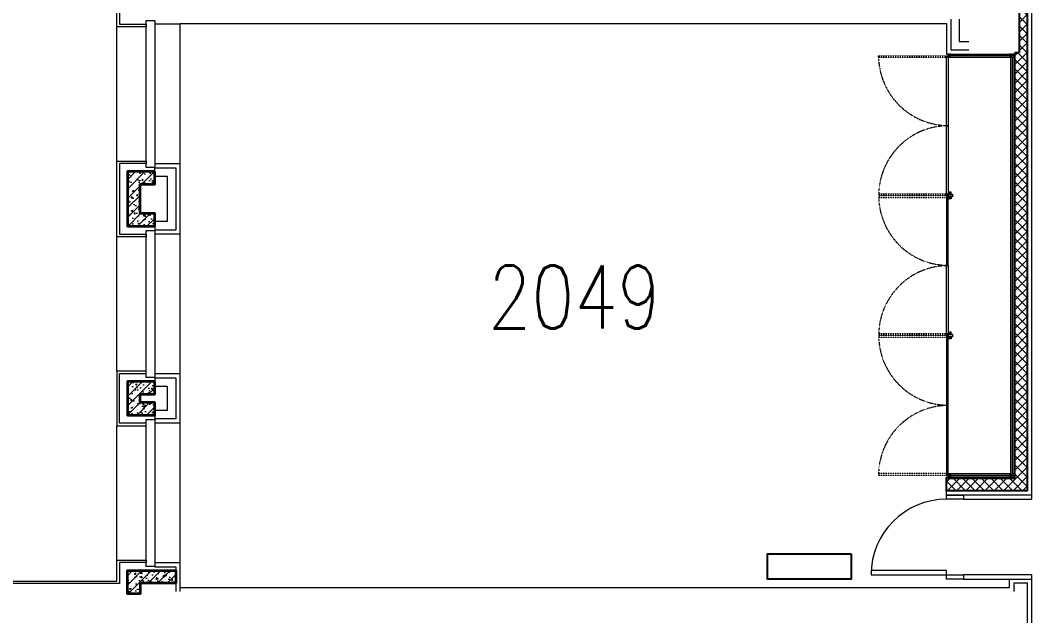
# Model space of a CAD drawing. Header units: inches. Extents: x 342932 to 557958, y 80625 to 242727.
# Drawn here: x 426280 to 438332, y 202214 to 209304 of the extents above; entities that cross this region are included whole.
import ezdxf
from ezdxf.enums import TextEntityAlignment as Align

# ---------------------------------------------------------------- set-up
doc = ezdxf.new("R2010")
doc.units = ezdxf.units.IN
doc.header["$MEASUREMENT"] = 0
doc.linetypes.add('First Floor$0$HIDDEN', pattern=[0.375, 0.25, -0.125])
for name, color, linetype, lineweight in [('0-Cubicles', 8, 'Continuous', 25), ('First Floor$0$A-G250-G-Walls-Low-Level', 251, 'Continuous', 15), ('First Floor$0$A-G250-G-Walls-Precast-Concrete', 251, 'Continuous', 35), ('First Floor$0$A-G250-M-Walls-Blockwork', 7, 'Continuous', 25), ('First Floor$0$A-G252-H-Internal-Walls', 251, 'Continuous', 9), ('First Floor$0$A-G262-H-Precast-Panel', 251, 'Continuous', 5), ('First Floor$0$A-G312-M-Wall-Cladding-Panel', 7, 'Continuous', 9), ('First Floor$0$A-G312-M-Wall-Finish-Plaster', 7, 'Continuous', 15), ('First Floor$0$A-G321-M-Window', 251, 'Continuous', 9), ('First Floor$0$A-G322-M-Door', 251, 'Continuous', 15), ('First Floor$0$A-G4-M-Furniture-Built-In', 251, 'Continuous', 9), ('First Floor$0$Z-Z001-S-Room-Name-Identification-250', 7, 'Continuous', 15)]:
    doc.layers.add(name, color=color, linetype=linetype, lineweight=lineweight)
doc.styles.add('First Floor$0$Tag-RomanS', font='romans.shx', dxfattribs={"width": 0.8})
pattern_1 = [(50, (361382.11, 239676.52), (182.18467, -15.9391), [19.05, -209.55]), (355, (361382.11, 239676.52), (-35.24283, 191.05664), [15.24, -167.64]), (100.451, (361397.3, 239675.2), (146.9425, 175.1167), [16.19, -178.09]), (46.1842, (361382.11, 239727.32), (271.07904, -42.0423), [28.575, -314.325]), (96.6356, (361404.7, 239723.82), (237.4042, 247.4256), [24.285, -267.135]), (351.184, (361382.1, 239727.32), (237.4046, 247.4251), [22.86, -251.46]), (21, (361407.51, 239714.62), (151.61488, -102.26552), [19.05, -209.55]), (326, (361407.51, 239714.62), (61.80203, 184.18797), [15.24, -167.64]), (71.4514, (361420.15, 239706.1), (213.4165, 81.92286), [16.19, -178.09]), (37.5, (361382.114, 239676.52), (3.088603, 84.55504), [0, -165.608, 0, -170.18, 0, -168.275]), (7.5, (361382.11, 239676.52), (66.81966, 100.18057), [0, -97.028, 0, -161.798, 0, -64.135]), (327.5, (361325.47, 239676.52), (135.590595, -5.728744), [0, -63.5, 0, -198.12, 0, -262.89]), (317.5, (361300.07, 239676.52), (148.12918, 25.4265), [0, -82.55, 0, -131.572, 0, -186.69])]
pattern_2 = [(45, (361382.11, 239676.52), (-56.1266, 56.1266), [])]

# ---------------------------------------------------------------- blocks, each defined once
blk = doc.blocks.new('First Floor$0$Door16-Classroom C4')
at = {"layer": 'First Floor$0$A-G322-M-Door'}
for points in [[(100, 1000), (50, 1000), (50, 100), (100, 100)], [(0, 100), (50, 100), (50, -100), (0, -100)], [(950, 100), (1000, 100), (1000, -100), (950, -100)]]:
    blk.add_lwpolyline(points, close=True, dxfattribs=at)
blk.add_arc((50, 100), 900, 359.9982, 89.9896, dxfattribs=at)
blk = doc.blocks.new('First Floor$0$A$C647553F4')
for p, q in [((2, 0), (0, 0)), ((2, -21), (2, 0)), ((2, -21), (0, -21)), ((17, -8), (2, -8)), ((17, -13), (2, -13)), ((5, -36), (30, -36)), ((5, -39), (5, -36)), ((10, -13), (8, -36)), ((11, -3), (11, -8)), ((11, -3), (24, -3)), ((13, -5), (21, -5)), ((13, -8), (13, -5)), ((13, -15), (13, -13)), ((21, -15), (13, -15)), ((21, -5), (21, -15)), ((24, -3), (27, -36)), ((30, -39), (30, -36))]:
    blk.add_line(p, q)
at = {"elevation": 0}
blk.add_lwpolyline([(5, -36), (30, -36), (30, -39), (5, -39)], close=True, dxfattribs=at)
blk.add_circle((17, -10), 2.46)
blk = doc.blocks.new('First Floor$0$A$C05DB4EB2')
h = blk.add_hatch(color=256)
h.paths.add_polyline_path([(-13, -48), (13, -48), (13, -2), (-13, -2)], flags=16)
h.paths.add_polyline_path([(-15, -50), (15, -50), (15, 0), (-15, 0)])
for points in [[(-15, -50), (15, -50), (15, 0), (-15, 0)], [(-13, -48), (13, -48), (13, -2), (-13, -2)]]:
    blk.add_lwpolyline(points, close=True)
blk = doc.blocks.new('First Floor$0$tag-roomname')
at = {"lineweight": 18, "ltscale": 0.01, "style": 'First Floor$0$Tag-RomanS', "width": 0.8}
blk.add_attdef('ROOM_NO_2', text='', height=3, dxfattribs=at).set_placement((0, 1.612), align=Align.MIDDLE_CENTER)
at = {"linetype": 'ByBlock', "lineweight": 15, "ltscale": 0.01, "style": 'First Floor$0$Tag-RomanS', "width": 0.8, "flags": 1}
for tag, p in [('ROOM_NAME_1', (0, -2.288)), ('ROOM_NAME_2', (0, -5.744))]:
    blk.add_attdef(tag, text='', height=2.5, dxfattribs=at).set_placement(p, align=Align.MIDDLE_CENTER)

msp = doc.modelspace()

# ---------------------------------------------------------------- hatches: boundary and pattern name
at = {"layer": 'First Floor$0$A-G252-H-Internal-Walls'}
h = msp.add_hatch(dxfattribs=at)
h.set_pattern_fill('ANSI37', color=256, scale=25, style=0)
h.set_pattern_definition([(45, (361382.11, 239676.52), (-56.1266, 56.1266), []), (135, (361382.11, 239676.52), (-56.1266, -56.1266), [])])
h.paths.add_polyline_path([(438282.1, 213641.5), (437317.1, 213641.5), (437317.1, 213491.5), (438132.1, 213491.5), (438132.1, 209516.5), (438182.1, 209516.5), (438182.1, 208916.5), (438132.1, 208916.5), (438132.1, 203851.5), (437317.1, 203851.5), (437317.1, 203701.5), (438282.1, 203701.5)])
at = {"layer": 'First Floor$0$A-G262-H-Precast-Panel'}
h = msp.add_hatch(dxfattribs=at)
h.set_pattern_fill('AR-CONC', color=256, style=0)
h.set_pattern_definition(pattern_1)
h.paths.add_polyline_path([(427882.1, 207501.5), (427557.1, 207501.5), (427557.1, 206851.5), (427882.1, 206851.5), (427882.1, 207001.5), (427707.1, 207001.5), (427707.1, 207351.5), (427882.1, 207351.5)])
h = msp.add_hatch(dxfattribs=at)
h.set_pattern_fill('ANSI31', color=256, scale=25, style=0)
h.set_pattern_definition(pattern_2)
h.paths.add_polyline_path([(427882.1, 207501.5), (427557.1, 207501.5), (427557.1, 206851.5), (427882.1, 206851.5), (427882.1, 207001.5), (427707.1, 207001.5), (427707.1, 207351.5), (427882.1, 207351.5)])
h = msp.add_hatch(dxfattribs=at)
h.set_pattern_fill('AR-CONC', color=256, style=0)
h.set_pattern_definition(pattern_1)
h.paths.add_polyline_path([(427882.1, 205001.5), (427557.1, 205001.5), (427557.1, 204601.5), (427882.1, 204601.5), (427882.1, 204751.5), (427707.1, 204751.5), (427707.1, 204851.5), (427882.1, 204851.5)])
h = msp.add_hatch(dxfattribs=at)
h.set_pattern_fill('ANSI31', color=256, scale=25, style=0)
h.set_pattern_definition(pattern_2)
h.paths.add_polyline_path([(427882.1, 205001.5), (427557.1, 205001.5), (427557.1, 204601.5), (427882.1, 204601.5), (427882.1, 204751.5), (427707.1, 204751.5), (427707.1, 204851.5), (427882.1, 204851.5)])
h = msp.add_hatch(dxfattribs=at)
h.set_pattern_fill('AR-CONC', color=256, style=0)
h.set_pattern_definition(pattern_1)
h.paths.add_polyline_path([(428132.1, 202601.5), (427707.1, 202601.5), (427707.1, 202476.5), (427557.1, 202476.5), (427557.1, 202751.5), (428132.1, 202751.5)])
h = msp.add_hatch(dxfattribs=at)
h.set_pattern_fill('ANSI31', color=256, scale=25, style=0)
h.set_pattern_definition(pattern_2)
h.paths.add_polyline_path([(428132.1, 202601.5), (427707.1, 202601.5), (427707.1, 202476.5), (427557.1, 202476.5), (427557.1, 202751.5), (428132.1, 202751.5)])

# ---------------------------------------------------------------- linework, layer by layer
at = {"layer": '0-Cubicles'}
msp.add_lwpolyline([(436182.1, 202951.5), (436182.1, 202651.5), (435182.1, 202651.5), (435182.1, 202951.5)], close=True, dxfattribs=at)
at = {"layer": 'First Floor$0$A-G250-G-Walls-Low-Level'}
for p, q in [((428182.1, 209256.5), (428182.1, 207596.5)), ((427432.1, 207626.5), (427432.1, 209226.5)), ((427432.1, 205126.5), (427432.1, 206726.5)), ((428182.1, 206756.5), (428182.1, 205096.5)), ((427432.1, 202876.5), (427432.1, 204476.5)), ((428182.1, 204506.5), (428182.1, 202846.5))]:
    msp.add_line(p, q, dxfattribs=at)
at = {"layer": 'First Floor$0$A-G250-G-Walls-Precast-Concrete'}
for points in [[(427882.1, 207501.5), (427557.1, 207501.5), (427557.1, 206851.5), (427882.1, 206851.5), (427882.1, 207001.5), (427707.1, 207001.5), (427707.1, 207351.5), (427882.1, 207351.5), (427882.1, 207501.5)], [(427882.1, 205001.5), (427557.1, 205001.5), (427557.1, 204601.5), (427882.1, 204601.5), (427882.1, 204751.5), (427707.1, 204751.5), (427707.1, 204851.5), (427882.1, 204851.5), (427882.1, 205001.5)], [(428132.1, 202601.5), (427707.1, 202601.5), (427707.1, 202476.5), (427557.1, 202476.5), (427557.1, 202751.5), (428132.1, 202751.5), (428132.1, 202601.5)]]:
    msp.add_lwpolyline(points, dxfattribs=at)
at = {"layer": 'First Floor$0$A-G250-M-Walls-Blockwork'}
for p, q in [((438282.1, 203701.5, 0), (438282.1, 213641.5)), ((438182.1, 209516.5), (438182.1, 208916.5)), ((438132.1, 203851.5), (438132.1, 208916.5)), ((438182.1, 208916.5), (438132.1, 208916.5)), ((437317.1, 203701.5, 0), (437317.1, 203851.5, 0)), ((437317.1, 203851.5, 0), (438132.1, 203851.5, 0)), ((438282.1, 203701.5, 0), (437317.1, 203701.5, 0))]:
    msp.add_line(p, q, dxfattribs=at)
at = {"layer": 'First Floor$0$A-G312-M-Wall-Cladding-Panel'}
for points in [[(427782.1, 210126.5), (427782.1, 210096.5), (427462.1, 210096.5), (427462.1, 209256.5), (427782.1, 209256.5), (427782.1, 209226.5), (427432.1, 209226.5), (427432.1, 210126.5), (427782.1, 210126.5)], [(427782.1, 207626.5), (427782.1, 207596.5), (427462.1, 207596.5), (427462.1, 206756.5), (427782.1, 206756.5), (427782.1, 206726.5), (427432.1, 206726.5), (427432.1, 207626.5), (427782.1, 207626.5)], [(427782.1, 205096.5), (427782.1, 205126.5), (427432.1, 205126.5), (427432.1, 204476.5), (427782.1, 204476.5), (427782.1, 204506.5), (427462.1, 204506.5), (427462.1, 205096.5), (427782.1, 205096.5)], [(427782.1, 202876.5), (427782.1, 202846.5), (427462.1, 202846.5), (427462.1, 202596.5), (425362.1, 202596.5), (425362.1, 202276.5), (425332.1, 202276.5), (425332.1, 202626.5), (427432.1, 202626.5), (427432.1, 202876.5), (427782.1, 202876.5)]]:
    msp.add_lwpolyline(points, dxfattribs=at)
at = {"layer": 'First Floor$0$A-G312-M-Wall-Finish-Plaster'}
for p, q in [((438332.1, 203651.5, 0), (438332.1, 213641.5)), ((428182.1, 209266.5), (437317.1, 209266.5, 0)), ((428182.1, 209256.5), (428182.1, 209266.5)), ((437317.1, 209266.5, 0), (437317.1, 208901.5, 0)), ((437367.1, 209316.5, 0), (437367.1, 208951.5, 0)), ((437467.1, 209316.5, 0), (437467.1, 209051.5, 0)), ((437467.1, 209051.5, 0), (437582.1, 209051.5, 0)), ((437317.1, 208901.5, 0), (438117.1, 208901.5)), ((437367.1, 208951.5, 0), (437582.1, 208951.5, 0)), ((438117.1, 208901.5), (438117.1, 203866.5, 0)), ((427882.1, 207551.5), (427882.1, 207546.5)), ((427882.1, 207446.5), (427882.1, 207551.5)), ((427882.1, 206906.5), (427882.1, 206801.5)), ((427882.1, 206801.5), (427882.1, 206806.5)), ((427882.1, 205051.5), (427882.1, 205046.5)), ((427882.1, 205046.5), (427882.1, 204946.5)), ((427882.1, 204656.5), (427882.1, 204556.5)), ((427882.1, 204551.5), (427882.1, 204556.5)), ((437317.1, 203866.5, 0), (438117.1, 203866.5, 0)), ((437317.1, 203851.5, 0), (437317.1, 203866.5, 0)), ((437317.1, 203651.5), (437317.1, 203701.5)), ((438332.1, 203651.5, 0), (437317.1, 203651.5)), ((427882.1, 202846.5), (428182.1, 202846.5)), ((428182.1, 202846.5), (428182.1, 202501.5)), ((427882.1, 202801.5), (427882.1, 202796.5)), ((438067.1, 202551.5, 0), (438067.1, 202651.5, 0)), ((438332.1, 200514.9), (438332.1, 202651.5)), ((428182.1, 202551.5), (438067.1, 202551.5))]:
    msp.add_line(p, q, dxfattribs=at)
for points in [[(428182.1, 209256.5), (427882.1, 209256.5)], [(427882.1, 207596.5), (428182.1, 207596.5), (428182.1, 206756.5), (427882.1, 206756.5)], [(427882.1, 207546.5), (428132.1, 207546.5), (428132.1, 206806.5), (427882.1, 206806.5)], [(427882.1, 207446.5), (428032.1, 207446.5), (428032.1, 206906.5), (427882.1, 206906.5)], [(427882.1, 205096.5), (428182.1, 205096.5), (428182.1, 204506.5), (427882.1, 204506.5)], [(427882.1, 205046.5), (428132.1, 205046.5), (428132.1, 204556.5), (427882.1, 204556.5)], [(427882.1, 204946.5), (428032.1, 204946.5), (428032.1, 204656.5), (427882.1, 204656.5)], [(427882.1, 202846.5), (428182.1, 202846.5), (428182.1, 202601.5), (428182.1, 202601.5)], [(427882.1, 202796.5), (428132.1, 202796.5), (428132.1, 202501.5)], [(438207.1, 200564.9), (438282.1, 200564.9), (438282.1, 202601.5), (438117.1, 202601.5), (438117.1, 202501.5)]]:
    msp.add_lwpolyline(points, dxfattribs=at)
at = {"layer": 'First Floor$0$A-G321-M-Window'}
for points in [[(427882.1, 209301.5), (427882.1, 207551.5), (427782.1, 207551.5), (427782.1, 209301.5)], [(427882.1, 206801.5), (427882.1, 205051.5), (427782.1, 205051.5), (427782.1, 206801.5)], [(427882.1, 204551.5), (427882.1, 202801.5), (427782.1, 202801.5), (427782.1, 204551.5)]]:
    msp.add_lwpolyline(points, close=True, dxfattribs=at)
at = {"layer": 'First Floor$0$A-G322-M-Door', "elevation": 0}
for points in [[(437517.1, 203601.5), (438332.1, 203601.5), (438332.1, 203651.5), (437517.1, 203651.5)], [(437516.9, 202651.5), (438332.1, 202651.5), (438332.1, 202701.5), (437516.9, 202701.5)]]:
    msp.add_lwpolyline(points, close=True, dxfattribs=at)
at = {"layer": 'First Floor$0$A-G4-M-Furniture-Built-In'}
for p, q in [((437339.1, 208901.5), (437369.1, 208881.5)), ((437339.1, 208881.5), (437369.1, 208901.5)), ((438117.1, 208881.5), (437339.1, 208881.5)), ((437339.1, 208861.5), (437339.1, 208881.5)), ((438067.1, 208901.5), (438097.1, 208881.5)), ((438067.1, 208881.5), (438097.1, 208901.5)), ((438077.1, 208861.5), (437339.1, 208861.5)), ((438077.1, 208866.5), (438077.1, 203901.5, 0)), ((438097.1, 208866.5), (438077.1, 208866.5)), ((438097.1, 208866.5), (438097.1, 203901.5, 0)), ((438117.1, 208861.5), (438097.1, 208861.5)), ((437339.1, 203906.5, 0), (438077.1, 203906.5, 0)), ((437339.1, 203906.5, 0), (437339.1, 203886.5, 0)), ((437339.1, 203886.5, 0), (438117.1, 203886.5, 0)), ((437339.1, 203886.5, 0), (437369.1, 203866.5, 0)), ((437339.1, 203866.5, 0), (437369.1, 203886.5, 0)), ((438067.1, 203886.5, 0), (438097.1, 203866.5, 0)), ((438067.1, 203866.5, 0), (438097.1, 203886.5, 0)), ((438077.1, 203901.5, 0), (438097.1, 203901.5, 0)), ((438097.1, 203906.5, 0), (438117.1, 203906.5, 0)), ((438117.1, 203906.5, 0), (438117.1, 203886.5, 0))]:
    msp.add_line(p, q, dxfattribs=at)
at = {"layer": 'First Floor$0$A-G4-M-Furniture-Built-In', "linetype": 'First Floor$0$HIDDEN', "ltscale": 0.25, "elevation": 0}
for points in [[(436506.6, 208881.5), (437337.1, 208881.5), (437337.1, 208861.5), (436506.6, 208861.5)], [(436506.6, 203886.5), (437337.1, 203886.5), (437337.1, 203906.5), (436506.6, 203906.5)]]:
    msp.add_lwpolyline(points, close=True, dxfattribs=at)
at = {"layer": 'First Floor$0$A-G4-M-Furniture-Built-In', "elevation": 0}
for points in [[(437317.1, 208051), (437317.1, 208881.5), (437337.1, 208881.5), (437337.1, 208051)], [(437369.1, 208881.5), (437369.1, 208901.5), (437339.1, 208901.5), (437339.1, 208881.5)], [(437317.1, 204717), (437317.1, 203886.5), (437337.1, 203886.5), (437337.1, 204717)], [(437369.1, 203866.5), (437369.1, 203886.5), (437339.1, 203886.5), (437339.1, 203866.5)], [(438097.1, 203866.5), (438097.1, 203886.5), (438067.1, 203886.5), (438067.1, 203866.5)]]:
    msp.add_lwpolyline(points, close=True, dxfattribs=at)
at = {"layer": 'First Floor$0$A-G4-M-Furniture-Built-In'}
for points in [[(438097.1, 208881.5), (438097.1, 208901.5), (438067.1, 208901.5), (438067.1, 208881.5)], [(437337.1, 208047), (437337.1, 207218.5), (437317.1, 207218.5), (437317.1, 208047)], [(437337.1, 206386), (437337.1, 207214.5), (437317.1, 207214.5), (437317.1, 206386)], [(437337.1, 206382), (437337.1, 205553.5), (437317.1, 205553.5), (437317.1, 206382)], [(437337.1, 204721), (437337.1, 205549.5), (437317.1, 205549.5), (437317.1, 204721)]]:
    msp.add_lwpolyline(points, close=True, dxfattribs=at)
at = {"layer": 'First Floor$0$A-G4-M-Furniture-Built-In', "linetype": 'First Floor$0$HIDDEN', "ltscale": 0.25}
for points in [[(436508.6, 207238.5), (437337.1, 207238.5), (437337.1, 207218.5), (436508.6, 207218.5)], [(436508.6, 207194.5), (437337.1, 207194.5), (437337.1, 207214.5), (436508.6, 207214.5)], [(436508.6, 205573.5), (437337.1, 205573.5), (437337.1, 205553.5), (436508.6, 205553.5)], [(436508.6, 205529.5), (437337.1, 205529.5), (437337.1, 205549.5), (436508.6, 205549.5)]]:
    msp.add_lwpolyline(points, close=True, dxfattribs=at)
for centre, radius, start, end in [((437337.7, 208882.1, 0), 831.4, 181.42103, 268.57897), ((437337.3, 207218.1), 828.9, 91.39535, 178.58754), ((437337.3, 207215), 828.9, 181.41246, 268.60465), ((437337.3, 205553.1), 828.9, 91.39535, 178.58754), ((437337.3, 205550), 828.9, 181.41246, 268.60465), ((437337.7, 203885.9, 0), 831.4, 91.42103, 178.57897)]:
    msp.add_arc(centre, radius, start, end, dxfattribs=at)

# ---------------------------------------------------------------- block references
at = {"layer": 'First Floor$0$A-G322-M-Door', "rotation": 90}
msp.add_blockref('First Floor$0$Door16-Classroom C4', (437416.9, 202651.5), dxfattribs=at)
at = {"layer": 'First Floor$0$A-G4-M-Furniture-Built-In', "xscale": -1, "rotation": 270}
for name, p in [('First Floor$0$A$C647553F4', (437376.3, 207231.5)), ('First Floor$0$A$C05DB4EB2', (437389.1, 207216.5)), ('First Floor$0$A$C647553F4', (437376.3, 205566.5)), ('First Floor$0$A$C05DB4EB2', (437389.1, 205551.5))]:
    msp.add_blockref(name, p, dxfattribs=at)
at = {"layer": 'First Floor$0$A-G4-M-Furniture-Built-In', "rotation": 270}
for p in [(437376.3, 207201.5), (437376.3, 205536.5)]:
    msp.add_blockref('First Floor$0$A$C647553F4', p, dxfattribs=at)
at = {"layer": 'First Floor$0$Z-Z001-S-Room-Name-Identification-250'}
ref = msp.add_blockref('First Floor$0$tag-roomname', (432882.1, 205605.7), dxfattribs=dict(at, xscale=250, yscale=250, zscale=250))
ref.add_attrib('ROOM_NO_2', '2049', dxfattribs={"layer": '0', "lineweight": 18, "ltscale": 0.01, "height": 750, "style": 'First Floor$0$Tag-RomanS', "width": 0.8}).set_placement((432882.1, 206008.6), align=Align.MIDDLE_CENTER)

doc.saveas('drawing.dxf')
